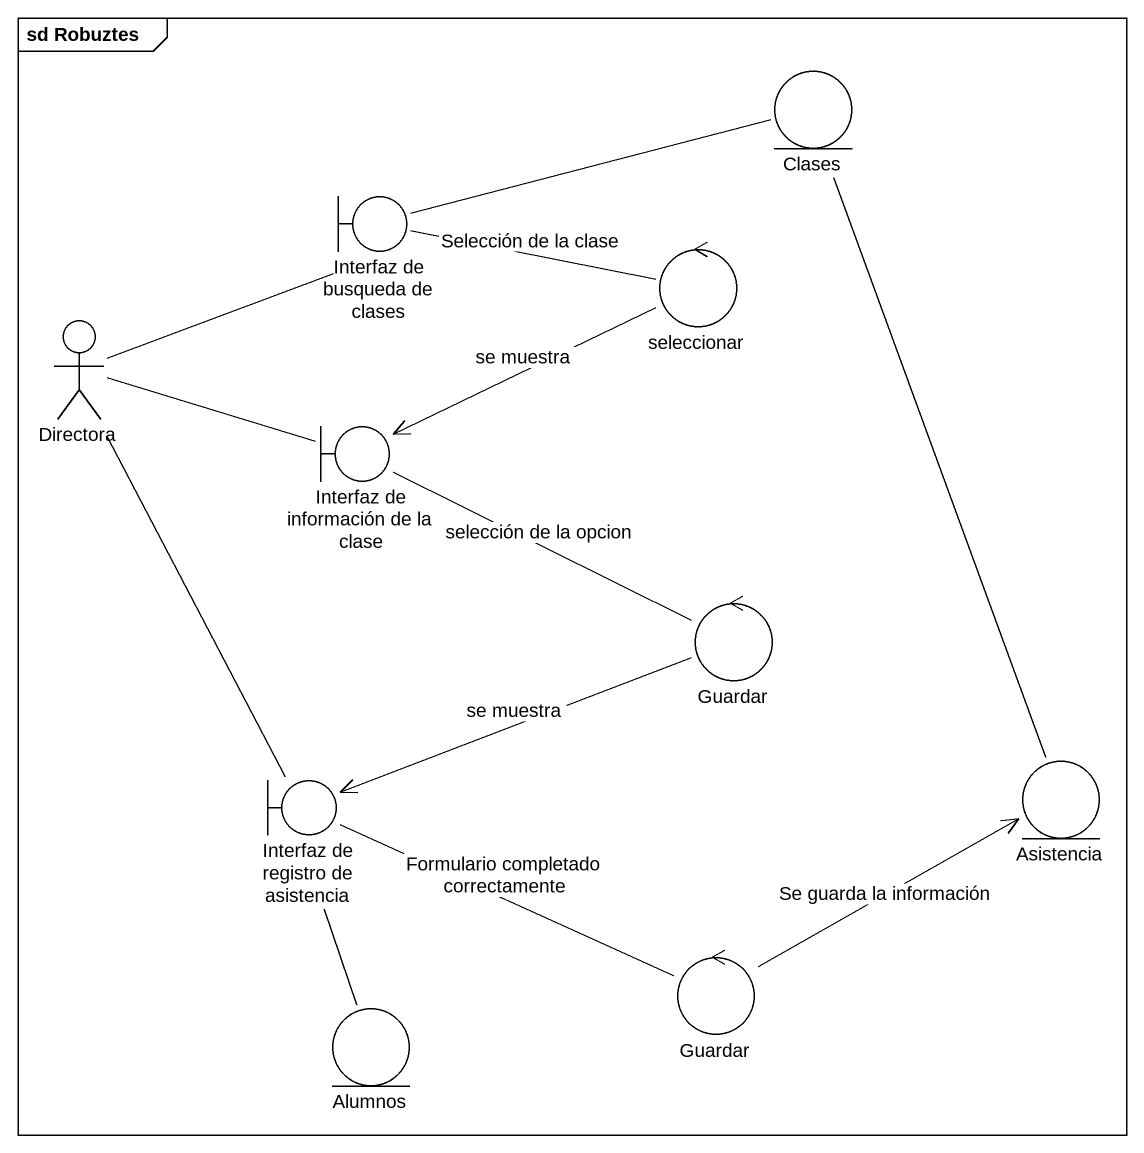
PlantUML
@startuml
mainframe sd Robuztes
entity Clases
boundary "Interfaz de busqueda de clases" as Interfaz_de_busqueda_de
control seleccionar
actor Directora
boundary "Interfaz de información de la clase" as Interfaz_de_información_de
control Guardar
boundary "Interfaz de registro de asistencia" as Interfaz_de_registro_de
entity Asistencia
entity Alumnos
control "Guardar" as Guardar_2
Interfaz_de_busqueda_de -right- Clases
Interfaz_de_busqueda_de -right- seleccionar : Selección de la clase
seleccionar -left-> Interfaz_de_información_de : se muestra
Directora -right- Interfaz_de_busqueda_de
Interfaz_de_información_de -left- Directora
Interfaz_de_información_de -right- Guardar : selección de la opcion
Guardar -left-> Interfaz_de_registro_de : se muestra
Interfaz_de_registro_de -up- Directora
Interfaz_de_registro_de -- Alumnos
Interfaz_de_registro_de -right- Guardar_2 : Formulario completado correctamente
Asistencia -up- Clases
Guardar_2 -right-> Asistencia : Se guarda la información
@enduml
